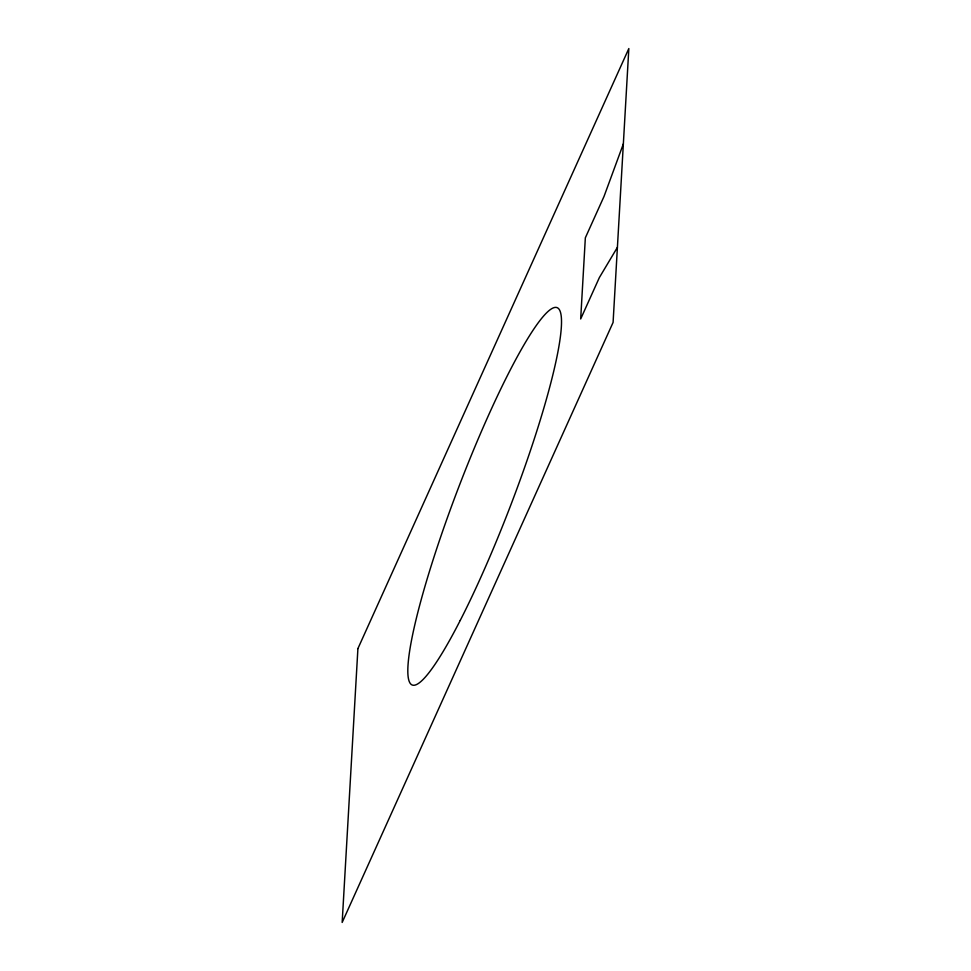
<?xml version="1.0" encoding="UTF-8"?>
<svg xmlns="http://www.w3.org/2000/svg" width="971" height="971" viewBox="0 0 971 971"><rect width="100%" height="100%" fill="white"/><g stroke="black" fill="none" stroke-linecap="round" stroke-linejoin="round"><path stroke-width="1.46" d="M623.358 143.89L604.023 196.433L585.343 237.822L580.682 318.961L599.362 277.585L617.41 247.35M357.911 648.579L342.168 922.45L613.089 322.421L628.832 48.55L357.911 648.579M460.242 620.408A202.089 27.516 -69 0 0 559.915 310.744A202.089 27.516 -69 0 0 433.891 557.318A202.089 27.516 -69 0 0 460.242 620.408"/></g></svg>
